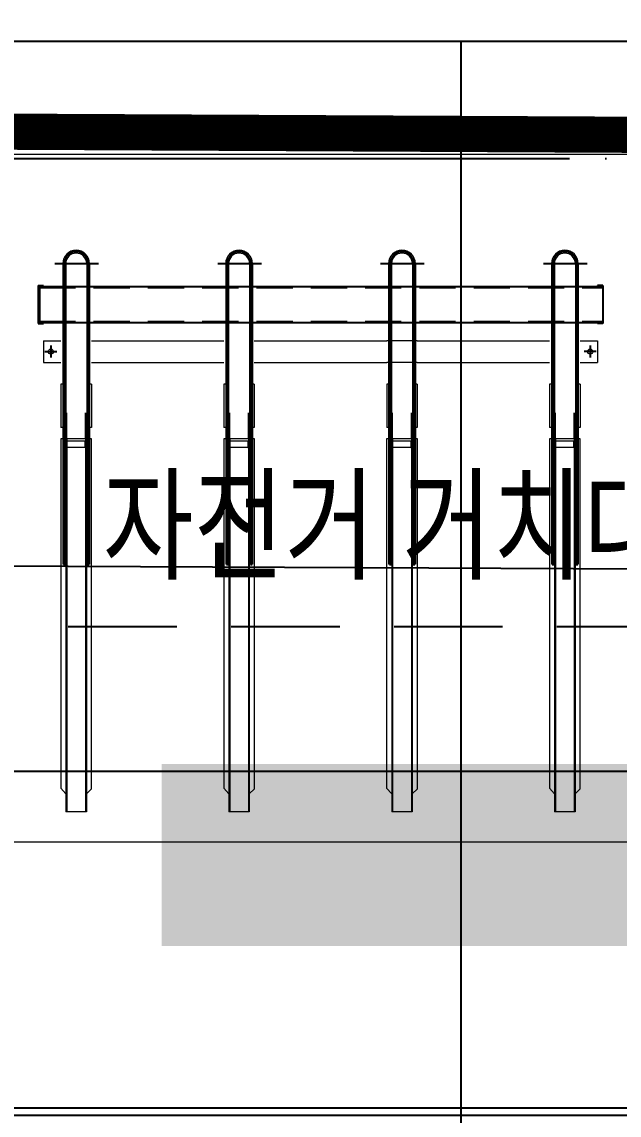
# Model space of a CAD drawing. Header units: millimetres. Extents: x 0 to 1390178, y 0 to 110113.
# Drawn here: x 468459 to 470109, y 49831 to 52851 of the extents above; entities that cross this region are included whole.
import ezdxf
from ezdxf.enums import TextEntityAlignment as Align
from ezdxf.xclip import XClip

# ---------------------------------------------------------------- set-up
doc = ezdxf.new("R2018")
doc.units = ezdxf.units.MM
doc.header["$LTSCALE"] = 100
doc.header["$XCLIPFRAME"] = 0
for name, pattern in [('X - 평면도$0$CEN', [62, 60, -1, 0, -1]), ('X - 평면도$0$HID', [1.5, 1, -0.5]), ('X - 평면도$0$PHANTOM2', [50, 40, -2, 2, -2, 2, -2])]:
    doc.linetypes.add(name, pattern=pattern)
doc.layers.get('DEFPOINTS').update_dxf_attribs({"color": 145})
for name, color, linetype in [('AA-XXXX-DIMS', 7, 'Continuous'), ('AA-XXXX-TEXT', 3, 'Continuous'), ('X - LAND$0$03-사철나무', 8, 'Continuous'), ('X - SHEET$0$AA-BORD-TEXT', 3, 'Continuous'), ('X - 평면도$0$$0$03-사철나무', 8, 'Continuous'), ('X - 평면도$0$0-구역계', 1, 'Continuous'), ('X - 평면도$0$4', 4, 'Continuous'), ('X - 평면도$0$A-CEN', 1, 'X - 평면도$0$CEN'), ('X - 평면도$0$AA-EL-PCN8', 8, 'Continuous'), ('X - 평면도$0$AA-XXXX-CNTL', 1, 'X - 평면도$0$CEN'), ('X - 평면도$0$CEN', 1, 'X - 평면도$0$CEN'), ('X - 평면도$0$H7', 7, 'X - 평면도$0$HID'), ('X - 평면도$0$HID', 7, 'X - 평면도$0$HID')]:
    doc.layers.add(name, color=color, linetype=linetype)
for name, color, linetype, plot in [('X - LAND$0$DEFPOINT', 163, 'Continuous', False), ('X - 평면도$0$$0$DEFPOINT', 163, 'Continuous', False), ('X - 평면도$0$DEFPOINT', 163, 'Continuous', False)]:
    doc.layers.add(name, color=color, linetype=linetype, plot=plot)
doc.layers.add('X - 평면도$0$치수선', color=3, linetype='Continuous', lineweight=9)
doc.styles.add('HAUD01', font='Dotum.ttf')
doc.styles.get("Standard").update_dxf_attribs({"font": 'Dotum.ttf'})
doc.styles.add('X - SHEET$0$HAUD01', font='Dotum.ttf')
doc.dimstyles.new('HAUD-100', dxfattribs={"dimscale": 100, "dimtxt": 3, "dimasz": 1, "dimexe": 0, "dimexo": 3, "dimgap": 1, "dimtad": 1, "dimdec": 0, "dimdsep": 46, "dimlunit": 6, "dimtxsty": 'HAUD01', "dimblk": 'DIMDOT', "dimcen": 2.5, "dimdle": 1.5, "dimclrd": 7, "dimclre": 7, "dimclrt": 3, "dimadec": 0, "dimazin": 0, "dimtfac": 1, "dimtdec": 0, "dimtix": 1, "dimtmove": 2, "dimatfit": 3, "dimfxl": 1, "dimtvp": 1, "dimtolj": 1, "dimtzin": 0, "dimarcsym": 0})

# ---------------------------------------------------------------- blocks, each defined once
blk = doc.blocks.new('X - SHEET$0$HAUDsheetV')
at = {"layer": 'X - SHEET$0$AA-BORD-TEXT', "color": 3, "style": 'X - SHEET$0$HAUD01'}
for tag, p in [('PJCode', (786, 567.935)), ('작성자', (786.112, 194.824)), ('검토자', (786.112, 181.824)), ('최종검토자', (786.112, 168.824)), ('승인자', (786.112, 155.824)), ('일자', (786.832, 144.018)), ('개정번호', (812, 65.92))]:
    blk.add_attdef(tag, text='', height=3, dxfattribs=at).set_placement(p, align=Align.MIDDLE_CENTER)
at = {"layer": 'X - SHEET$0$AA-BORD-TEXT', "color": 3, "lineweight": 30, "flags": 104}
blk.add_attdef('PJTitle', text='', height=4, dxfattribs=at).set_placement((787.248, 536.622), align=Align.MIDDLE_CENTER)
blk = doc.blocks.new('X - SHEET')
ref = blk.add_blockref('X - SHEET$0$HAUDsheetV', (-100, 0), dxfattribs=dict(xscale=100, yscale=100, zscale=100))
lines = blk.add_mtext('중랑구 상봉동 116-49번지 일원 2030 청년주택 \\P신축공사', dxfattribs={"layer": 'X - SHEET$0$AA-BORD-TEXT', "color": 3, "insert": (78624.8, 53662.2), "char_height": 5056.517, "attachment_point": 1})
ref.add_attrib('PJTitle', '', (78624.8, 53662.2), dxfattribs={"flags": 104}).embed_mtext(lines)
blk = doc.blocks.new('DIMDOT')
at = {"layer": 'AA-XXXX-DIMS'}
for p, q in [((0, -1.5), (0, 1.5)), ((-1.5, 0), (1.5, 0))]:
    blk.add_line(p, q, dxfattribs=at)
for radius in [0.5, 0.25]:
    blk.add_circle((0, 0), radius, dxfattribs=at)
blk = doc.blocks.new('*D346')
at = {"color": 7, "lineweight": -2, "transparency": 16777216}
for p, q in [((-19717.2, 35787.4), (-19717.2, 37087.4)), ((-19617.2, 37087.4), (-13817.2, 37087.4)), ((-13717.2, 35787.4), (-13717.2, 37087.4))]:
    blk.add_line(p, q, dxfattribs=at)
at = {"layer": 'DEFPOINTS', "color": 0, "transparency": 16777216}
for p in [(-13717.2, 37087.4), (-19717.2, 35487.4, 0), (-13717.2, 35487.4, 0)]:
    blk.add_point(p, dxfattribs=at)
at = {"color": 7, "lineweight": -2, "transparency": 16777216, "xscale": 100, "yscale": 100, "zscale": 100, "rotation": 180}
blk.add_blockref('DIMDOT', (-19717.2, 37087.4), dxfattribs=at)
at = {"color": 7, "lineweight": -2, "transparency": 16777216, "xscale": 100, "yscale": 100, "zscale": 100}
blk.add_blockref('DIMDOT', (-13717.2, 37087.4), dxfattribs=at)
at = {"color": 3, "transparency": 16777216, "insert": (-16717.2, 37366.5), "char_height": 300, "attachment_point": 5, "style": 'HAUD01'}
blk.add_mtext('\\A1;6,000', dxfattribs=at)
blk = doc.blocks.new('*D377')
at = {"color": 7, "lineweight": -2, "transparency": 16777216}
for p, q in [((-13717.2, 35787.4), (-13717.2, 37087.4)), ((-13617.2, 37087.4), (-11417.2, 37087.4)), ((-11317.2, 35787.4), (-11317.2, 37087.4))]:
    blk.add_line(p, q, dxfattribs=at)
at = {"layer": 'DEFPOINTS', "color": 0, "transparency": 16777216}
for p in [(-11317.2, 37087.4), (-13717.2, 35487.4), (-11317.2, 35487.4)]:
    blk.add_point(p, dxfattribs=at)
at = {"color": 7, "lineweight": -2, "transparency": 16777216, "xscale": 100, "yscale": 100, "zscale": 100, "rotation": 180}
blk.add_blockref('DIMDOT', (-13717.2, 37087.4), dxfattribs=at)
at = {"color": 7, "lineweight": -2, "transparency": 16777216, "xscale": 100, "yscale": 100, "zscale": 100}
blk.add_blockref('DIMDOT', (-11317.2, 37087.4), dxfattribs=at)
at = {"color": 3, "transparency": 16777216, "insert": (-12517.2, 37366.5), "char_height": 300, "attachment_point": 5, "style": 'HAUD01'}
blk.add_mtext('\\A1;2,400', dxfattribs=at)
blk = doc.blocks.new('X - 평면도$0$A$C80b97300')
at = {"layer": 'X - 평면도$0$DEFPOINT'}
blk.add_lwpolyline([(159778.1, 61131.1), (159778.1, 61131.1), (126246.7, 50542.9), (117552.2, 69514.3), (112287.3, 67315.4), (106427.3, 84784.7), (99926.4, 82972.2), (96606.6, 93675.5), (102860.3, 95418.1), (120049, 99664.3), (127005.8, 101293.7), (135152.3, 103815.9), (143266.7, 106051.4), (150522.5, 89247.5), (152969.6, 82523.1), (154689.3, 77527.7), (159778.1, 61131.1)], dxfattribs=at)
blk = doc.blocks.new('X - 평면도$0$zw$32F5')
at = {"color": 8}
for p, q in [((5063, 1598), (5063, 767.9)), ((5071, 1598), (5071, 767.9)), ((5129, 1598), (5129, 767.9)), ((5137, 1598), (5137, 767.9)), ((5513, 1598), (5513, 767.9)), ((5521, 1598), (5521, 767.9)), ((5579, 1598), (5579, 767.9)), ((5587, 1598), (5587, 767.9)), ((5963, 1598), (5963, 767.9)), ((5971, 1598), (5971, 767.9)), ((6029, 1598), (6029, 767.9)), ((6037, 1598), (6037, 767.9)), ((6413, 1598), (6413, 767.9)), ((6421, 1598), (6421, 767.9)), ((6479, 1598), (6479, 767.9)), ((6487, 1598), (6487, 767.9)), ((5063, 1265), (5058, 1265)), ((5058, 1265), (5058, 1145)), ((5142, 1265), (5137, 1265)), ((5142, 1265), (5142, 1145)), ((5513, 1265), (5508, 1265)), ((5508, 1265), (5508, 1145)), ((5592, 1265), (5587, 1265)), ((5592, 1265), (5592, 1145)), ((5963, 1265), (5958, 1265)), ((5958, 1265), (5958, 1145)), ((6042, 1265), (6037, 1265)), ((6042, 1265), (6042, 1145)), ((6413, 1265), (6408, 1265)), ((6408, 1265), (6408, 1145)), ((6492, 1265), (6487, 1265)), ((6492, 1265), (6492, 1145)), ((5071.7, 1113.6), (5071.7, 1185.6)), ((5074, 1113.6), (5074, 1185.6)), ((5126, 1113.6), (5126, 1185.6)), ((5128.3, 1113.6), (5128.3, 1185.6)), ((5521.7, 1113.6), (5521.7, 1185.6)), ((5524, 1113.6), (5524, 1185.6)), ((5576, 1113.6), (5576, 1185.6)), ((5578.3, 1113.6), (5578.3, 1185.6)), ((5971.7, 1113.6), (5971.7, 1185.6)), ((5974, 1113.6), (5974, 1185.6)), ((6026, 1113.6), (6026, 1185.6)), ((6028.3, 1113.6), (6028.3, 1185.6)), ((6421.7, 1113.6), (6421.7, 1185.6)), ((6424, 1113.6), (6424, 1185.6)), ((6476, 1113.6), (6476, 1185.6)), ((6478.3, 1113.6), (6478.3, 1185.6)), ((5063, 1145), (5058, 1145)), ((5071.7, 1136), (5074, 1136)), ((5128.3, 1136), (5126, 1136)), ((5142, 1145), (5137, 1145)), ((5513, 1145), (5508, 1145)), ((5521.7, 1136), (5524, 1136)), ((5578.3, 1136), (5576, 1136)), ((5592, 1145), (5587, 1145)), ((5963, 1145), (5958, 1145)), ((5971.7, 1136), (5974, 1136)), ((6028.3, 1136), (6026, 1136)), ((6042, 1145), (6037, 1145)), ((6413, 1145), (6408, 1145)), ((6421.7, 1136), (6424, 1136)), ((6478.3, 1136), (6476, 1136)), ((6492, 1145), (6487, 1145)), ((5063, 1113.6), (5057.5, 1113.6)), ((5057.5, 1113.6), (5057.5, 148.6)), ((5063, 1113.6), (5071, 1113.6)), ((5067.2, 1102.6), (5066.7, 1102.1)), ((5066.7, 1102.1), (5066.7, 1095.1)), ((5067.2, 1094.6), (5066.7, 1095.1)), ((5067.2, 1102.6), (5067.2, 1094.6)), ((5074, 1102.6), (5067.2, 1102.6)), ((5074, 1094.6), (5067.2, 1094.6)), ((5070.8, 1102.6), (5070.8, 1094.6)), ((5129, 1113.6), (5071, 1113.6)), ((5074, 1102.6), (5075, 1102.6)), ((5074, 1094.6), (5075, 1094.6)), ((5075.5, 1107.6), (5075, 1107.1)), ((5075, 1090.1), (5075, 1107.1)), ((5075.5, 1089.6), (5075, 1090.1)), ((5124.5, 1107.6), (5075.5, 1107.6)), ((5124.5, 1089.6), (5075.5, 1089.6)), ((5125, 1107.1), (5124.5, 1107.6)), ((5124.5, 1089.6), (5125, 1090.1)), ((5125, 1090.1), (5125, 1107.1)), ((5126, 1102.6), (5125, 1102.6)), ((5126, 1094.6), (5125, 1094.6)), ((5126, 1102.6), (5132.8, 1102.6)), ((5126, 1094.6), (5132.8, 1094.6)), ((5128.3, 1113.6), (5128.3, 133.6)), ((5137, 1113.6), (5129, 1113.6)), ((5129.2, 1102.6), (5129.2, 1094.6)), ((5132.8, 1102.6), (5133.3, 1102.1)), ((5132.8, 1102.6), (5132.8, 1094.6)), ((5132.8, 1094.6), (5133.3, 1095.1)), ((5133.3, 1102.1), (5133.3, 1095.1)), ((5142.5, 1113.6), (5137, 1113.6)), ((5142.5, 146.9), (5142.5, 1113.6)), ((5513, 1113.6), (5507.5, 1113.6)), ((5507.5, 1113.6), (5507.5, 148.6)), ((5513, 1113.6), (5521, 1113.6)), ((5517.2, 1102.6), (5516.7, 1102.1)), ((5516.7, 1102.1), (5516.7, 1095.1)), ((5517.2, 1094.6), (5516.7, 1095.1)), ((5517.2, 1102.6), (5517.2, 1094.6)), ((5524, 1102.6), (5517.2, 1102.6)), ((5524, 1094.6), (5517.2, 1094.6)), ((5520.8, 1102.6), (5520.8, 1094.6)), ((5579, 1113.6), (5521, 1113.6)), ((5524, 1102.6), (5525, 1102.6)), ((5524, 1094.6), (5525, 1094.6)), ((5525.5, 1107.6), (5525, 1107.1)), ((5525, 1090.1), (5525, 1107.1)), ((5525.5, 1089.6), (5525, 1090.1)), ((5574.5, 1107.6), (5525.5, 1107.6)), ((5574.5, 1089.6), (5525.5, 1089.6)), ((5575, 1107.1), (5574.5, 1107.6)), ((5574.5, 1089.6), (5575, 1090.1)), ((5575, 1090.1), (5575, 1107.1)), ((5576, 1102.6), (5575, 1102.6)), ((5576, 1094.6), (5575, 1094.6)), ((5576, 1102.6), (5582.8, 1102.6)), ((5576, 1094.6), (5582.8, 1094.6)), ((5578.3, 1113.6), (5578.3, 133.6)), ((5587, 1113.6), (5579, 1113.6)), ((5579.2, 1102.6), (5579.2, 1094.6)), ((5582.8, 1102.6), (5583.3, 1102.1)), ((5582.8, 1102.6), (5582.8, 1094.6)), ((5582.8, 1094.6), (5583.3, 1095.1)), ((5583.3, 1102.1), (5583.3, 1095.1)), ((5592.5, 1113.6), (5587, 1113.6)), ((5592.5, 146.9), (5592.5, 1113.6)), ((5963, 1113.6), (5957.5, 1113.6)), ((5957.5, 1113.6), (5957.5, 148.6)), ((5963, 1113.6), (5971, 1113.6)), ((5967.2, 1102.6), (5966.7, 1102.1)), ((5966.7, 1102.1), (5966.7, 1095.1)), ((5967.2, 1094.6), (5966.7, 1095.1)), ((5967.2, 1102.6), (5967.2, 1094.6)), ((5974, 1102.6), (5967.2, 1102.6)), ((5974, 1094.6), (5967.2, 1094.6)), ((5970.8, 1102.6), (5970.8, 1094.6)), ((6029, 1113.6), (5971, 1113.6)), ((5974, 1102.6), (5975, 1102.6)), ((5974, 1094.6), (5975, 1094.6)), ((5975.5, 1107.6), (5975, 1107.1)), ((5975, 1090.1), (5975, 1107.1)), ((5975.5, 1089.6), (5975, 1090.1)), ((6024.5, 1107.6), (5975.5, 1107.6)), ((6024.5, 1089.6), (5975.5, 1089.6)), ((6025, 1107.1), (6024.5, 1107.6)), ((6024.5, 1089.6), (6025, 1090.1)), ((6025, 1090.1), (6025, 1107.1)), ((6026, 1102.6), (6025, 1102.6)), ((6026, 1094.6), (6025, 1094.6)), ((6026, 1102.6), (6032.8, 1102.6)), ((6026, 1094.6), (6032.8, 1094.6)), ((6028.3, 1113.6), (6028.3, 133.6)), ((6037, 1113.6), (6029, 1113.6)), ((6029.2, 1102.6), (6029.2, 1094.6)), ((6032.8, 1102.6), (6033.3, 1102.1)), ((6032.8, 1102.6), (6032.8, 1094.6)), ((6032.8, 1094.6), (6033.3, 1095.1)), ((6033.3, 1102.1), (6033.3, 1095.1)), ((6042.5, 1113.6), (6037, 1113.6)), ((6042.5, 146.9), (6042.5, 1113.6)), ((6413, 1113.6), (6407.5, 1113.6)), ((6407.5, 1113.6), (6407.5, 148.6)), ((6413, 1113.6), (6421, 1113.6)), ((6417.2, 1102.6), (6416.7, 1102.1)), ((6416.7, 1102.1), (6416.7, 1095.1)), ((6417.2, 1094.6), (6416.7, 1095.1)), ((6417.2, 1102.6), (6417.2, 1094.6)), ((6424, 1102.6), (6417.2, 1102.6)), ((6424, 1094.6), (6417.2, 1094.6)), ((6420.8, 1102.6), (6420.8, 1094.6)), ((6479, 1113.6), (6421, 1113.6)), ((6424, 1102.6), (6425, 1102.6)), ((6424, 1094.6), (6425, 1094.6)), ((6425.5, 1107.6), (6425, 1107.1)), ((6425, 1090.1), (6425, 1107.1)), ((6425.5, 1089.6), (6425, 1090.1)), ((6474.5, 1107.6), (6425.5, 1107.6)), ((6474.5, 1089.6), (6425.5, 1089.6)), ((6475, 1107.1), (6474.5, 1107.6)), ((6474.5, 1089.6), (6475, 1090.1)), ((6475, 1090.1), (6475, 1107.1)), ((6476, 1102.6), (6475, 1102.6)), ((6476, 1094.6), (6475, 1094.6)), ((6476, 1102.6), (6482.8, 1102.6)), ((6476, 1094.6), (6482.8, 1094.6)), ((6478.3, 1113.6), (6478.3, 133.6)), ((6487, 1113.6), (6479, 1113.6)), ((6479.2, 1102.6), (6479.2, 1094.6)), ((6482.8, 1102.6), (6483.3, 1102.1)), ((6482.8, 1102.6), (6482.8, 1094.6)), ((6482.8, 1094.6), (6483.3, 1095.1)), ((6483.3, 1102.1), (6483.3, 1095.1)), ((6492.5, 1113.6), (6487, 1113.6)), ((6492.5, 146.9), (6492.5, 1113.6)), ((5071, 767.9), (5063, 767.9)), ((5137, 767.9), (5129, 767.9)), ((5521, 767.9), (5513, 767.9)), ((5587, 767.9), (5579, 767.9)), ((5971, 767.9), (5963, 767.9)), ((6037, 767.9), (6029, 767.9)), ((6421, 767.9), (6413, 767.9)), ((6487, 767.9), (6479, 767.9)), ((5071.7, 133.6), (5057.5, 148.6)), ((5071.7, 133.6), (5071.7, 83.6)), ((5071.7, 133.6), (5074, 133.6)), ((5128.3, 133.6), (5126, 133.6)), ((5128.3, 133.6), (5142.5, 146.9)), ((5128.3, 133.6), (5128.3, 83.6)), ((5521.7, 133.6), (5507.5, 148.6)), ((5521.7, 133.6), (5521.7, 83.6)), ((5521.7, 133.6), (5524, 133.6)), ((5578.3, 133.6), (5576, 133.6)), ((5578.3, 133.6), (5592.5, 146.9)), ((5578.3, 133.6), (5578.3, 83.6)), ((5971.7, 133.6), (5957.5, 148.6)), ((5971.7, 133.6), (5971.7, 83.6)), ((5971.7, 133.6), (5974, 133.6)), ((6028.3, 133.6), (6026, 133.6)), ((6028.3, 133.6), (6042.5, 146.9)), ((6028.3, 133.6), (6028.3, 83.6)), ((6421.7, 133.6), (6407.5, 148.6)), ((6421.7, 133.6), (6421.7, 83.6)), ((6421.7, 133.6), (6424, 133.6)), ((6478.3, 133.6), (6476, 133.6)), ((6478.3, 133.6), (6492.5, 146.9)), ((6478.3, 133.6), (6478.3, 83.6)), ((5128.3, 83.6), (5071.7, 83.6)), ((5578.3, 83.6), (5521.7, 83.6)), ((6028.3, 83.6), (5971.7, 83.6)), ((6478.3, 83.6), (6421.7, 83.6))]:
    blk.add_line(p, q, dxfattribs=at)
for p, q in [((5010, 1385), (5058, 1385)), ((5010, 1385), (5010, 1325)), ((5142, 1385), (5508, 1385)), ((5592, 1385), (5958, 1385)), ((6042, 1385), (5958, 1385)), ((6042, 1385), (6408, 1385)), ((6492, 1385), (6540, 1385)), ((6540, 1385), (6540, 1325)), ((5010, 1325), (5058, 1325)), ((5142, 1325), (5508, 1325)), ((5592, 1325), (5958, 1325)), ((6042, 1325), (5958, 1325)), ((6042, 1325), (6408, 1325)), ((6492, 1325), (6540, 1325))]:
    blk.add_line(p, q)
at = {"color": 4}
blk.add_lwpolyline([(0, 1900), (13078.3, 1900), (13078.3, 0), (0, 0)], close=True, dxfattribs=at)
at = {"color": 8}
for points in [[(5064.9, 1098.6), (5075.7, 1098.6)], [(5071.7, 1113.4), (5071.7, 83.6)], [(5074, 1113.4), (5074, 83.6)], [(5126, 1113.6), (5126, 83.6)], [(5514.9, 1098.6), (5525.7, 1098.6)], [(5521.7, 1113.4), (5521.7, 83.6)], [(5524, 1113.4), (5524, 83.6)], [(5576, 1113.6), (5576, 83.6)], [(5964.9, 1098.6), (5975.7, 1098.6)], [(5971.7, 1113.4), (5971.7, 83.6)], [(5974, 1113.4), (5974, 83.6)], [(6026, 1113.6), (6026, 83.6)], [(6414.9, 1098.6), (6425.7, 1098.6)], [(6421.7, 1113.4), (6421.7, 83.6)], [(6424, 1113.4), (6424, 83.6)], [(6476, 1113.6), (6476, 83.6)]]:
    blk.add_lwpolyline(points, dxfattribs=at)
for points in [[(5071.7, 1101.1), (5070.8, 1101.1), (5070.8, 1103.5), (5071.7, 1103.5)], [(5071.7, 1096), (5070.8, 1096), (5070.8, 1093.6), (5071.7, 1093.6)], [(5128.3, 1101.1), (5129.2, 1101.1), (5129.2, 1103.5), (5128.3, 1103.5)], [(5128.3, 1096), (5129.2, 1096), (5129.2, 1093.6), (5128.3, 1093.6)], [(5521.7, 1101.1), (5520.8, 1101.1), (5520.8, 1103.5), (5521.7, 1103.5)], [(5521.7, 1096), (5520.8, 1096), (5520.8, 1093.6), (5521.7, 1093.6)], [(5578.3, 1101.1), (5579.2, 1101.1), (5579.2, 1103.5), (5578.3, 1103.5)], [(5578.3, 1096), (5579.2, 1096), (5579.2, 1093.6), (5578.3, 1093.6)], [(5971.7, 1101.1), (5970.8, 1101.1), (5970.8, 1103.5), (5971.7, 1103.5)], [(5971.7, 1096), (5970.8, 1096), (5970.8, 1093.6), (5971.7, 1093.6)], [(6028.3, 1101.1), (6029.2, 1101.1), (6029.2, 1103.5), (6028.3, 1103.5)], [(6028.3, 1096), (6029.2, 1096), (6029.2, 1093.6), (6028.3, 1093.6)], [(6421.7, 1101.1), (6420.8, 1101.1), (6420.8, 1103.5), (6421.7, 1103.5)], [(6421.7, 1096), (6420.8, 1096), (6420.8, 1093.6), (6421.7, 1093.6)], [(6478.3, 1101.1), (6479.2, 1101.1), (6479.2, 1103.5), (6478.3, 1103.5)], [(6478.3, 1096), (6479.2, 1096), (6479.2, 1093.6), (6478.3, 1093.6)]]:
    blk.add_lwpolyline(points, close=True, dxfattribs=at)
for centre in [(5030, 1355), (6520, 1355)]:
    blk.add_circle(centre, 7)
for centre, radius in [((5100, 1598), 37), ((5550, 1598), 37), ((6000, 1598), 37), ((6450, 1598), 37), ((5100, 1598), 29), ((5550, 1598), 29), ((6000, 1598), 29), ((6450, 1598), 29)]:
    blk.add_arc(centre, radius, 0, 180, dxfattribs=at)
for points in [[(5071.7, 1101.1), (5070.8, 1101.1), (5071.7, 1103.5), (5070.8, 1103.5)], [(5071.7, 1096), (5070.8, 1096), (5071.7, 1093.6), (5070.8, 1093.6)], [(5128.3, 1101.1), (5129.2, 1101.1), (5128.3, 1103.5), (5129.2, 1103.5)], [(5128.3, 1096), (5129.2, 1096), (5128.3, 1093.6), (5129.2, 1093.6)], [(5521.7, 1101.1), (5520.8, 1101.1), (5521.7, 1103.5), (5520.8, 1103.5)], [(5521.7, 1096), (5520.8, 1096), (5521.7, 1093.6), (5520.8, 1093.6)], [(5578.3, 1101.1), (5579.2, 1101.1), (5578.3, 1103.5), (5579.2, 1103.5)], [(5578.3, 1096), (5579.2, 1096), (5578.3, 1093.6), (5579.2, 1093.6)], [(5971.7, 1101.1), (5970.8, 1101.1), (5971.7, 1103.5), (5970.8, 1103.5)], [(5971.7, 1096), (5970.8, 1096), (5971.7, 1093.6), (5970.8, 1093.6)], [(6028.3, 1101.1), (6029.2, 1101.1), (6028.3, 1103.5), (6029.2, 1103.5)], [(6028.3, 1096), (6029.2, 1096), (6028.3, 1093.6), (6029.2, 1093.6)], [(6421.7, 1101.1), (6420.8, 1101.1), (6421.7, 1103.5), (6420.8, 1103.5)], [(6421.7, 1096), (6420.8, 1096), (6421.7, 1093.6), (6420.8, 1093.6)], [(6478.3, 1101.1), (6479.2, 1101.1), (6478.3, 1103.5), (6479.2, 1103.5)], [(6478.3, 1096), (6479.2, 1096), (6478.3, 1093.6), (6479.2, 1093.6)]]:
    blk.add_solid(points, dxfattribs=at)
at = {"layer": 'X - 평면도$0$4', "color": 9, "linetype": 'Continuous'}
for p, q in [((4995, 1537.3), (4995, 1432.7)), ((4995, 1537.3), (5010, 1537.3)), ((4998.2, 1535), (4998.2, 1435)), ((4998.2, 1535), (6551.8, 1535)), ((6517.5, 1535), (6551.8, 1535)), ((6555, 1537.3), (6540, 1537.3)), ((6540, 1537.3), (6540, 1535)), ((6555, 1537.3), (6555, 1432.7)), ((4995, 1432.7), (5010, 1432.7)), ((4998.2, 1435), (6551.8, 1435)), ((6517.5, 1435), (6551.8, 1435)), ((6540, 1435), (6540, 1432.7)), ((6555, 1432.7), (6540, 1432.7))]:
    blk.add_line(p, q, dxfattribs=at)
at = {"layer": 'X - 평면도$0$4', "color": 3, "linetype": 'Continuous'}
for p, q in [((5126.2, 955.2), (5128.5, 955.2)), ((5576.2, 955.2), (5578.5, 955.2)), ((6026.2, 955.2), (6028.5, 955.2)), ((6476.2, 955.2), (6478.5, 955.2))]:
    blk.add_line(p, q, dxfattribs=at)
at = {"layer": 'X - 평면도$0$CEN'}
for p, q in [((5041.1, 1598), (5161.5, 1598)), ((5067, 1598), (5067, 763.9)), ((5133, 1598), (5133, 763.9)), ((5491.1, 1598), (5611.5, 1598)), ((5517, 1598), (5517, 763.9)), ((5583, 1598), (5583, 763.9)), ((5941.1, 1598), (6061.5, 1598)), ((5967, 1598), (5967, 763.9)), ((6033, 1598), (6033, 763.9)), ((6391.1, 1598), (6511.5, 1598)), ((6417, 1598), (6417, 763.9)), ((6483, 1598), (6483, 763.9)), ((5030, 1371.6), (5030, 1338.4)), ((6520, 1371.6), (6520, 1338.4)), ((5013.4, 1355), (5046.6, 1355)), ((6536.6, 1355), (6503.4, 1355))]:
    blk.add_line(p, q, dxfattribs=at)
for centre in [(5100, 1598), (5550, 1598), (6000, 1598), (6450, 1598)]:
    blk.add_arc(centre, 33, 0, 180, dxfattribs=at)
at = {"layer": 'X - 평면도$0$HID', "color": 9}
for p, q in [((4998.2, 1531.8), (6551.8, 1531.8)), ((6517.5, 1531.8), (6551.8, 1531.8)), ((4998.2, 1438.2), (6551.8, 1438.2)), ((6515, 1438.2), (6551.8, 1438.2))]:
    blk.add_line(p, q, dxfattribs=at)
blk = doc.blocks.new('X - 평면도$0$A$C131C07CB')
at = {"layer": 'X - 평면도$0$0-구역계', "color": 1, "linetype": 'X - 평면도$0$PHANTOM2', "const_width": 100, "flags": 128}
blk.add_lwpolyline([(50107.6, 50545.8), (32939.7, 50631), (27658.3, 50495.5), (20509.2, 50187), (2300.2, 48328.6), (1988.3, 39917.6), (1940.1, 31389.8), (1398.8, 24265.2), (271.6, 6595.7), (50, 107.6), (11256.2, 50), (11485.5, 6794.9), (29908.6, 7122), (29397.3, 12804.7), (50106.3, 15382.4)], close=True, dxfattribs=at)
at = {"layer": 'X - 평면도$0$DEFPOINT'}
for points in [[(50107.6, 50545.8), (32939.7, 50631), (27658.3, 50495.5), (20509.2, 50187), (2300.2, 48328.6), (1988.3, 39917.6), (1940.1, 31389.8), (1398.8, 24265.2), (271.6, 6595.7), (50, 107.6), (11256.2, 50), (11485.5, 6794.9), (29908.6, 7122), (29397.3, 12804.7), (50106.3, 15382.4)], [(48907.6, 49351.7), (32952.1, 49430.9), (27699.5, 49296.2), (20596, 48989.6), (3460.7, 47240.8), (3188.2, 39892), (3139.9, 31340.9), (2595.9, 24181.5), (1470.3, 6537), (1291.4, 1301.2), (10096.5, 1256), (10324.9, 7974.4), (28597.9, 8298.9), (28098.2, 13852.2), (48906.4, 16442.3)]]:
    blk.add_lwpolyline(points, close=True, dxfattribs=at)
blk = doc.blocks.new('X - LAND', base_point=(-475.4, -286.7))
at = {"layer": 'X - LAND$0$03-사철나무'}
blk.add_line((41840.4, 65743.1), (82640.4, 65743.1), dxfattribs=at)
at = {"layer": 'X - LAND$0$DEFPOINT'}
blk.add_lwpolyline([(82640.5, 68365.6), (65472.6, 68450.8), (60191.2, 68315.3), (53042.1, 68006.8), (34833.1, 66148.4), (34521.2, 57737.5), (34473, 49209.6), (33931.7, 42085), (32804.5, 24415.6), (32582.9, 17927.4), (43789, 17869.8), (44018.4, 24614.7), (62441.5, 24941.8), (61930.2, 30624.5), (82639.2, 33202.2)], close=True, dxfattribs=at)
blk = doc.blocks.new('X - 평면도', base_point=(-475.4, -286.7))
at = {"layer": 'DEFPOINTS'}
blk.add_lwpolyline([(657286.2, 68689.6), (718213.6, 68689.6), (718213.6, 19243.1), (657286.2, 19243.1)], close=True, dxfattribs=at)
at = {"layer": 'X - 평면도$0$$0$03-사철나무'}
blk.add_line((671840.4, 65743.1), (712640.4, 65743.1), dxfattribs=at)
at = {"layer": 'X - 평면도$0$$0$DEFPOINT'}
blk.add_lwpolyline([(712640.5, 68365.6), (695472.6, 68450.8), (690191.2, 68315.3), (683042.1, 68006.8), (664833.1, 66148.4), (664521.2, 57737.5), (664473, 49209.6), (663931.7, 42085), (662804.5, 24415.6), (662582.9, 17927.4), (673789, 17869.8), (674018.4, 24614.7), (692441.5, 24941.8), (691930.2, 30624.5), (712639.2, 33202.2)], close=True, dxfattribs=at)
at = {"layer": 'X - 평면도$0$A-CEN', "color": 5}
blk.add_line((657286.2, 66673.1), (718213.6, 66673.1), dxfattribs=at)
at = {"layer": 'X - 평면도$0$AA-EL-PCN8'}
blk.add_line((679072, 65723.1), (703372, 65723.1), dxfattribs=at)
at = {"layer": 'X - 평면도$0$AA-XXXX-CNTL'}
for p, q in [((698922, 68689.6), (698922, 43623.1)), ((687022, 68365.6), (718213.6, 68365.6))]:
    blk.add_line(p, q, dxfattribs=at)
at = {"layer": 'X - 평면도$0$H7', "ltscale": 3}
blk.add_lwpolyline([(666122, 65186.3), (685687.1, 67073.1), (711472, 67073.1), (711472, 35476), (690572, 31923.6), (690572, 26093.1), (672522, 26093.1), (672522, 19243.1), (666122, 19243.1), (666122, 65186.3)], dxfattribs=at)
ref = blk.add_blockref('X - 평면도$0$A$C80b97300', (722821.6, -102404.4), dxfattribs=dict(rotation=72.47546202917606))
XClip(ref).set_block_clipping_path([(94693.8409505995, 98626.5196486565), (113039.9373957263, 40526.9089176619), (162789.9645771914, 56236.4598997638), (144443.8681320646, 114336.0706307584)])
ref = blk.add_blockref('X - LAND', (629524.6, -286.7))
XClip(ref).set_block_clipping_path([(27286.2339644467, 19243.1096737642), (88213.6007375629, 68689.6188814971)])
at = {"layer": 'X - 평면도$0$0-구역계'}
blk.add_blockref('X - 평면도$0$A$C131C07CB', (662532.9, 17819.8), dxfattribs=at)
at = {"layer": 'X - 평면도$0$치수선'}
blk.add_blockref('X - 평면도$0$zw$32F5', (692759.1, 66477.4), dxfattribs=at)
blk = doc.blocks.new('지상부 치수 1')
dim = blk.add_linear_dim(base=(-13717.2, 37087.4, 0), p1=(-19717.2, 35487.4), p2=(-13717.2, 35487.4), angle=180, dimstyle='HAUD-100')
dim.commit()
dim.dimension.update_dxf_attribs({"geometry": '*D346', "text_midpoint": (-16717.2, 37366.5, 0)})
dim = blk.add_aligned_dim(p1=(-13717.2, 35487.4), p2=(-11317.2, 35487.4), distance=1600, dimstyle='HAUD-100')
dim.commit()
dim.dimension.update_dxf_attribs({"geometry": '*D377', "text_midpoint": (-12517.2, 37366.5)})

msp = doc.modelspace()

# ---------------------------------------------------------------- block references
ref = msp.add_blockref('X - 평면도', (-229725.3, -16179.1))
XClip(ref).set_block_clipping_path([(649249.9173510048, 15892.4063044181), (733249.9173510048, 75292.406304418)])

# ---------------------------------------------------------------- next in the draw order: block references
for name, p in [('X - SHEET', (336000, 0)), ('지상부 치수 1', (483389.3, 17309.8))]:
    msp.add_blockref(name, p)

# ---------------------------------------------------------------- next in the draw order: texts
at = {"layer": 'AA-XXXX-TEXT', "style": 'HAUD01', "width": 0.8}
msp.add_text('자전거 거치대 2단', height=250, dxfattribs=at).set_placement((469706.8, 51461.5), align=Align.MIDDLE_CENTER)

doc.saveas('drawing.dxf')
